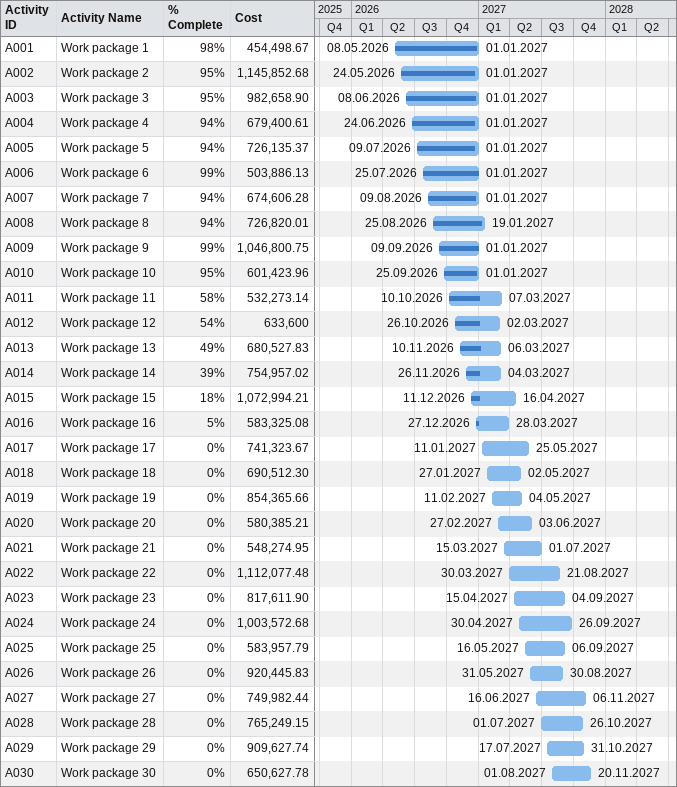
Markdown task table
| ID | Task | Start | Finish | % complete | Cost |
|---|---|---|---|---|---|
| A001 | Work package 1 | 2026-05-08 | 2027-01-01 | 98 | 454498.67 |
| A002 | Work package 2 | 2026-05-24 | 2027-01-01 | 95 | 1145852.68 |
| A003 | Work package 3 | 2026-06-08 | 2027-01-01 | 95 | 982658.90 |
| A004 | Work package 4 | 2026-06-24 | 2027-01-01 | 94 | 679400.61 |
| A005 | Work package 5 | 2026-07-09 | 2027-01-01 | 94 | 726135.37 |
| A006 | Work package 6 | 2026-07-25 | 2027-01-01 | 99 | 503886.13 |
| A007 | Work package 7 | 2026-08-09 | 2027-01-01 | 94 | 674606.28 |
| A008 | Work package 8 | 2026-08-25 | 2027-01-19 | 94 | 726820.01 |
| A009 | Work package 9 | 2026-09-09 | 2027-01-01 | 99 | 1046800.75 |
| A010 | Work package 10 | 2026-09-25 | 2027-01-01 | 95 | 601423.96 |
| A011 | Work package 11 | 2026-10-10 | 2027-03-07 | 58 | 532273.14 |
| A012 | Work package 12 | 2026-10-26 | 2027-03-02 | 54 | 633600 |
| A013 | Work package 13 | 2026-11-10 | 2027-03-06 | 49 | 680527.83 |
| A014 | Work package 14 | 2026-11-26 | 2027-03-04 | 39 | 754957.02 |
| A015 | Work package 15 | 2026-12-11 | 2027-04-16 | 18 | 1072994.21 |
| A016 | Work package 16 | 2026-12-27 | 2027-03-28 | 5 | 583325.08 |
| A017 | Work package 17 | 2027-01-11 | 2027-05-25 | 0 | 741323.67 |
| A018 | Work package 18 | 2027-01-27 | 2027-05-02 | 0 | 690512.30 |
| A019 | Work package 19 | 2027-02-11 | 2027-05-04 | 0 | 854365.66 |
| A020 | Work package 20 | 2027-02-27 | 2027-06-03 | 0 | 580385.21 |
| A021 | Work package 21 | 2027-03-15 | 2027-07-01 | 0 | 548274.95 |
| A022 | Work package 22 | 2027-03-30 | 2027-08-21 | 0 | 1112077.48 |
| A023 | Work package 23 | 2027-04-15 | 2027-09-04 | 0 | 817611.90 |
| A024 | Work package 24 | 2027-04-30 | 2027-09-26 | 0 | 1003572.68 |
| A025 | Work package 25 | 2027-05-16 | 2027-09-06 | 0 | 583957.79 |
| A026 | Work package 26 | 2027-05-31 | 2027-08-30 | 0 | 920445.83 |
| A027 | Work package 27 | 2027-06-16 | 2027-11-06 | 0 | 749982.44 |
| A028 | Work package 28 | 2027-07-01 | 2027-10-26 | 0 | 765249.15 |
| A029 | Work package 29 | 2027-07-17 | 2027-10-31 | 0 | 909627.74 |
| A030 | Work package 30 | 2027-08-01 | 2027-11-20 | 0 | 650627.78 |
